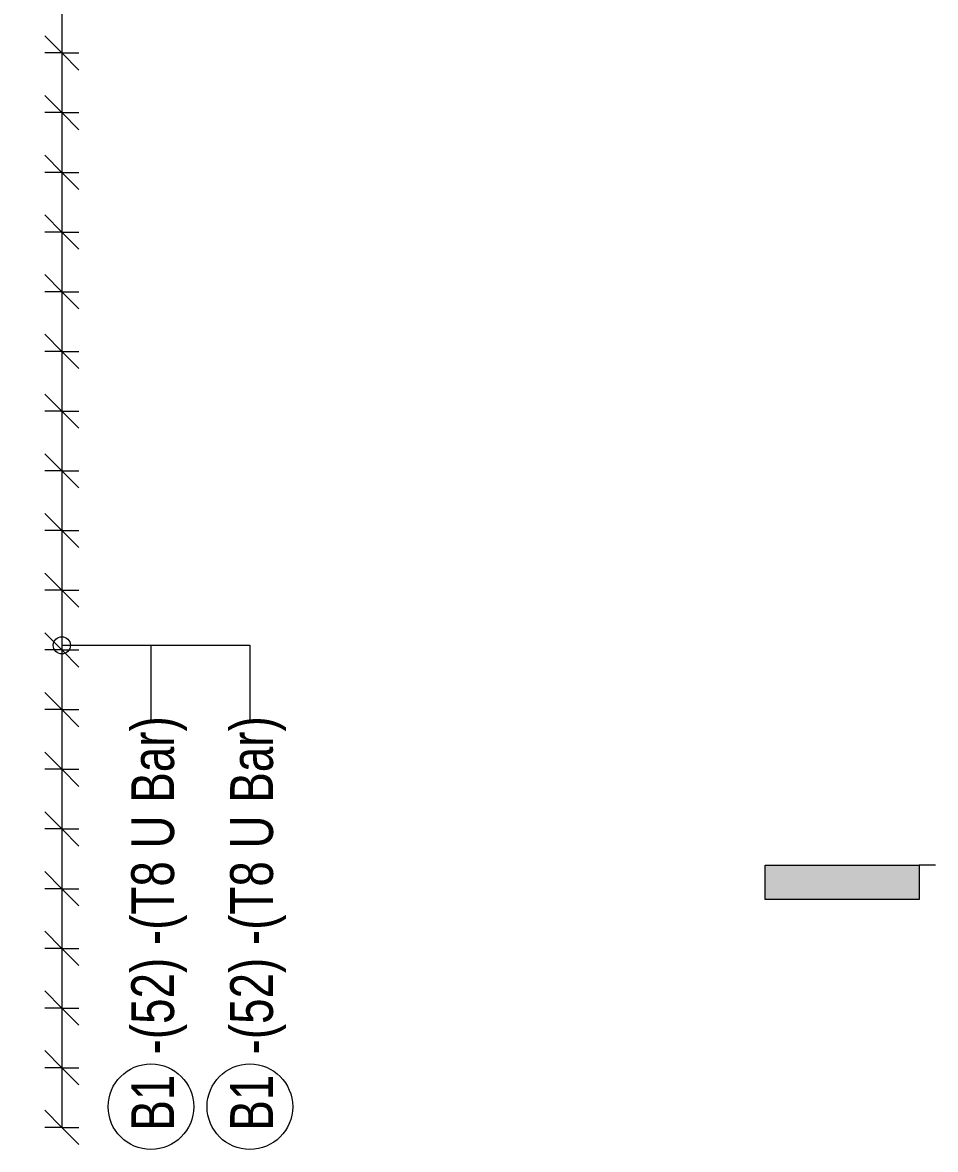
# Model space of a CAD drawing. Header units: millimetres. Extents: x -7118 to 5307, y -2677 to 10400.
# Drawn here: x -6978 to -4312, y -1359 to 1933 of the extents above; entities that cross this region are included whole.
import ezdxf

# ---------------------------------------------------------------- set-up
doc = ezdxf.new("R2010")
doc.units = ezdxf.units.MM
for name, color, linetype, lineweight in [('A-ANNO-DIMS', 211, 'Continuous', 9), ('A-ANNO-DIMS-50', 211, 'Continuous', 9), ('G-ANNO-SYMB', 111, 'Continuous', 9), ('S-RBAR-IDEN', 171, 'Continuous', 9)]:
    doc.layers.add(name, color=color, linetype=linetype, lineweight=lineweight)
doc.styles.add('Nirmala UI Semilight', font='NirmalaS.ttf', dxfattribs={"width": 0.8, "height": 125})
doc.dimstyles.new('Arrow_Filled_-_2_5_NI_UI', dxfattribs={"dimscale": 304.8, "dimtxt": 130.920493, "dimasz": 0.328084, "dimexe": 0.164042, "dimexo": 0.0625, "dimgap": 0.164042, "dimtad": 1, "dimdec": 4, "dimzin": 0, "dimdsep": 46, "dimtxsty": 'Nirmala UI Semilight', "dimblk1": 'OBLIQUE', "dimblk2": 'OBLIQUE', "dimsah": 1, "dimcen": 0.09, "dimazin": 0, "dimtfac": 1, "dimtdec": 4, "dimtix": 1, "dimtmove": 0, "dimatfit": 3, "dimfxl": 0.164042, "dimfxlon": 1, "dimtvp": 1, "dimtolj": 1, "dimtzin": 0, "dimarcsym": 2})

# ---------------------------------------------------------------- blocks, each defined once
blk = doc.blocks.new('Detail View - M_Section Tail - Filled Horizontal-14034-Elevation Front 1')
at = {"layer": 'G-ANNO-SYMB'}
blk.add_hatch(color=256, dxfattribs=at).paths.add_polyline_path([(-4359.7, -628.7), (-4359.7, -528.7), (-4809.7, -528.7), (-4809.7, -628.7)])
for p, q in [((-4809.7, -628.7), (-4809.7, -528.7)), ((-4809.7, -528.7), (-4359.7, -528.7)), ((-4359.7, -528.7), (-4359.7, -628.7)), ((-4359.7, -628.7), (-4809.7, -628.7))]:
    blk.add_line(p, q, dxfattribs=at)
blk = doc.blocks.new('DIMBLOCK79-Elevation Front 1')
at = {"layer": 'A-ANNO-DIMS-50'}
for p, q in [((-6863.3, 2018.8), (-6913.3, 2068.8)), ((-6863.3, 2018.8), (-6913.3, 2018.8)), ((-6863.3, 2018.8), (-6863.3, 1844.4)), ((-6863.3, 2018.8), (-6813.3, 1968.8)), ((-6863.3, 2018.8), (-6813.3, 2018.8)), ((-6863.3, 1844.4), (-6913.3, 1894.4)), ((-6863.3, 1844.4), (-6913.3, 1844.4)), ((-6863.3, 1844.4), (-6813.3, 1794.4)), ((-6863.3, 1844.4), (-6813.3, 1844.4))]:
    blk.add_line(p, q, dxfattribs=at)
blk = doc.blocks.new('_Oblique')
at = {"color": 0, "linetype": 'ByBlock', "lineweight": -2}
blk.add_line((-0.5, -0.5), (0.5, 0.5), dxfattribs=at)
blk = doc.blocks.new('DIMBLOCK80-Elevation Front 1')
at = {"layer": 'A-ANNO-DIMS-50'}
for p, q in [((-6863.3, 1844.4), (-6913.3, 1894.4)), ((-6863.3, 1844.4), (-6913.3, 1844.4)), ((-6863.3, 1844.4), (-6863.3, 1670)), ((-6863.3, 1844.4), (-6813.3, 1794.4)), ((-6863.3, 1844.4), (-6813.3, 1844.4)), ((-6863.3, 1670), (-6913.3, 1720)), ((-6863.3, 1670), (-6913.3, 1670)), ((-6863.3, 1670), (-6813.3, 1620)), ((-6863.3, 1670), (-6813.3, 1670))]:
    blk.add_line(p, q, dxfattribs=at)
blk = doc.blocks.new('DIMBLOCK81-Elevation Front 1')
at = {"layer": 'A-ANNO-DIMS-50'}
for p, q in [((-6863.3, 1670), (-6913.3, 1720)), ((-6863.3, 1670), (-6913.3, 1670)), ((-6863.3, 1670), (-6863.3, 1495.6)), ((-6863.3, 1670), (-6813.3, 1620)), ((-6863.3, 1670), (-6813.3, 1670)), ((-6863.3, 1495.6), (-6913.3, 1545.6)), ((-6863.3, 1495.6), (-6913.3, 1495.6)), ((-6863.3, 1495.6), (-6813.3, 1445.6)), ((-6863.3, 1495.6), (-6813.3, 1495.6))]:
    blk.add_line(p, q, dxfattribs=at)
blk = doc.blocks.new('DIMBLOCK82-Elevation Front 1')
at = {"layer": 'A-ANNO-DIMS-50'}
for p, q in [((-6863.3, 1495.6), (-6913.3, 1545.6)), ((-6863.3, 1495.6), (-6913.3, 1495.6)), ((-6863.3, 1495.6), (-6863.3, 1321.2)), ((-6863.3, 1495.6), (-6813.3, 1445.6)), ((-6863.3, 1495.6), (-6813.3, 1495.6)), ((-6863.3, 1321.2), (-6913.3, 1371.2)), ((-6863.3, 1321.2), (-6913.3, 1321.2)), ((-6863.3, 1321.2), (-6813.3, 1271.2)), ((-6863.3, 1321.2), (-6813.3, 1321.2))]:
    blk.add_line(p, q, dxfattribs=at)
blk = doc.blocks.new('DIMBLOCK83-Elevation Front 1')
at = {"layer": 'A-ANNO-DIMS-50'}
for p, q in [((-6863.3, 1321.2), (-6913.3, 1371.2)), ((-6863.3, 1321.2), (-6913.3, 1321.2)), ((-6863.3, 1321.2), (-6863.3, 1146.8)), ((-6863.3, 1321.2), (-6813.3, 1271.2)), ((-6863.3, 1321.2), (-6813.3, 1321.2)), ((-6863.3, 1146.8), (-6913.3, 1196.8)), ((-6863.3, 1146.8), (-6913.3, 1146.8)), ((-6863.3, 1146.8), (-6813.3, 1096.8)), ((-6863.3, 1146.8), (-6813.3, 1146.8))]:
    blk.add_line(p, q, dxfattribs=at)
blk = doc.blocks.new('DIMBLOCK84-Elevation Front 1')
at = {"layer": 'A-ANNO-DIMS-50'}
for p, q in [((-6863.3, 1146.8), (-6913.3, 1196.8)), ((-6863.3, 1146.8), (-6913.3, 1146.8)), ((-6863.3, 1146.8), (-6863.3, 972.4)), ((-6863.3, 1146.8), (-6813.3, 1096.8)), ((-6863.3, 1146.8), (-6813.3, 1146.8)), ((-6863.3, 972.4), (-6913.3, 1022.4)), ((-6863.3, 972.4), (-6913.3, 972.4)), ((-6863.3, 972.4), (-6813.3, 922.4)), ((-6863.3, 972.4), (-6813.3, 972.4))]:
    blk.add_line(p, q, dxfattribs=at)
blk = doc.blocks.new('DIMBLOCK85-Elevation Front 1')
at = {"layer": 'A-ANNO-DIMS-50'}
for p, q in [((-6863.3, 972.4), (-6913.3, 1022.4)), ((-6863.3, 972.4), (-6913.3, 972.4)), ((-6863.3, 972.4), (-6863.3, 797.9)), ((-6863.3, 972.4), (-6813.3, 922.4)), ((-6863.3, 972.4), (-6813.3, 972.4)), ((-6863.3, 797.9), (-6913.3, 847.9)), ((-6863.3, 797.9), (-6913.3, 797.9)), ((-6863.3, 797.9), (-6813.3, 747.9)), ((-6863.3, 797.9), (-6813.3, 797.9))]:
    blk.add_line(p, q, dxfattribs=at)
blk = doc.blocks.new('DIMBLOCK86-Elevation Front 1')
at = {"layer": 'A-ANNO-DIMS-50'}
for p, q in [((-6863.3, 797.9), (-6913.3, 847.9)), ((-6863.3, 797.9), (-6913.3, 797.9)), ((-6863.3, 797.9), (-6863.3, 623.5)), ((-6863.3, 797.9), (-6813.3, 747.9)), ((-6863.3, 797.9), (-6813.3, 797.9)), ((-6863.3, 623.5), (-6913.3, 673.5)), ((-6863.3, 623.5), (-6913.3, 623.5)), ((-6863.3, 623.5), (-6813.3, 573.5)), ((-6863.3, 623.5), (-6813.3, 623.5))]:
    blk.add_line(p, q, dxfattribs=at)
blk = doc.blocks.new('DIMBLOCK87-Elevation Front 1')
at = {"layer": 'A-ANNO-DIMS-50'}
for p, q in [((-6863.3, 623.5), (-6913.3, 673.5)), ((-6863.3, 623.5), (-6913.3, 623.5)), ((-6863.3, 623.5), (-6863.3, 449.1)), ((-6863.3, 623.5), (-6813.3, 573.5)), ((-6863.3, 623.5), (-6813.3, 623.5)), ((-6863.3, 449.1), (-6913.3, 499.1)), ((-6863.3, 449.1), (-6913.3, 449.1)), ((-6863.3, 449.1), (-6813.3, 399.1)), ((-6863.3, 449.1), (-6813.3, 449.1))]:
    blk.add_line(p, q, dxfattribs=at)
blk = doc.blocks.new('DIMBLOCK88-Elevation Front 1')
at = {"layer": 'A-ANNO-DIMS-50'}
for p, q in [((-6863.3, 449.1), (-6913.3, 499.1)), ((-6863.3, 449.1), (-6913.3, 449.1)), ((-6863.3, 449.1), (-6863.3, 274.7)), ((-6863.3, 449.1), (-6813.3, 399.1)), ((-6863.3, 449.1), (-6813.3, 449.1)), ((-6863.3, 274.7), (-6913.3, 324.7)), ((-6863.3, 274.7), (-6913.3, 274.7)), ((-6863.3, 274.7), (-6813.3, 224.7)), ((-6863.3, 274.7), (-6813.3, 274.7))]:
    blk.add_line(p, q, dxfattribs=at)
blk = doc.blocks.new('DIMBLOCK89-Elevation Front 1')
at = {"layer": 'A-ANNO-DIMS-50'}
for p, q in [((-6863.3, 274.7), (-6913.3, 324.7)), ((-6863.3, 274.7), (-6913.3, 274.7)), ((-6863.3, 274.7), (-6863.3, 100.3)), ((-6863.3, 274.7), (-6813.3, 224.7)), ((-6863.3, 274.7), (-6813.3, 274.7)), ((-6863.3, 100.3), (-6913.3, 150.3)), ((-6863.3, 100.3), (-6913.3, 100.3)), ((-6863.3, 100.3), (-6813.3, 50.3)), ((-6863.3, 100.3), (-6813.3, 100.3))]:
    blk.add_line(p, q, dxfattribs=at)
blk = doc.blocks.new('DIMBLOCK90-Elevation Front 1')
at = {"layer": 'A-ANNO-DIMS-50'}
for p, q in [((-6863.3, 100.3), (-6913.3, 150.3)), ((-6863.3, 100.3), (-6913.3, 100.3)), ((-6863.3, 100.3), (-6863.3, -74.1)), ((-6863.3, 100.3), (-6813.3, 50.3)), ((-6863.3, 100.3), (-6813.3, 100.3)), ((-6863.3, -74.1), (-6913.3, -24.1)), ((-6863.3, -74.1), (-6913.3, -74.1)), ((-6863.3, -74.1), (-6813.3, -124.1)), ((-6863.3, -74.1), (-6813.3, -74.1))]:
    blk.add_line(p, q, dxfattribs=at)
blk = doc.blocks.new('DIMBLOCK91-Elevation Front 1')
at = {"layer": 'A-ANNO-DIMS-50'}
for p, q in [((-6863.3, -74.1), (-6913.3, -24.1)), ((-6863.3, -74.1), (-6913.3, -74.1)), ((-6863.3, -74.1), (-6863.3, -248.5)), ((-6863.3, -74.1), (-6813.3, -124.1)), ((-6863.3, -74.1), (-6813.3, -74.1)), ((-6863.3, -248.5), (-6913.3, -198.5)), ((-6863.3, -248.5), (-6913.3, -248.5)), ((-6863.3, -248.5), (-6813.3, -298.5)), ((-6863.3, -248.5), (-6813.3, -248.5))]:
    blk.add_line(p, q, dxfattribs=at)
blk = doc.blocks.new('DIMBLOCK92-Elevation Front 1')
at = {"layer": 'A-ANNO-DIMS-50'}
for p, q in [((-6863.3, -248.5), (-6913.3, -198.5)), ((-6863.3, -248.5), (-6913.3, -248.5)), ((-6863.3, -248.5), (-6863.3, -422.9)), ((-6863.3, -248.5), (-6813.3, -298.5)), ((-6863.3, -248.5), (-6813.3, -248.5)), ((-6863.3, -422.9), (-6913.3, -372.9)), ((-6863.3, -422.9), (-6913.3, -422.9)), ((-6863.3, -422.9), (-6813.3, -472.9)), ((-6863.3, -422.9), (-6813.3, -422.9))]:
    blk.add_line(p, q, dxfattribs=at)
blk = doc.blocks.new('DIMBLOCK93-Elevation Front 1')
at = {"layer": 'A-ANNO-DIMS-50'}
for p, q in [((-6863.3, -422.9), (-6913.3, -372.9)), ((-6863.3, -422.9), (-6913.3, -422.9)), ((-6863.3, -422.9), (-6863.3, -597.4)), ((-6863.3, -422.9), (-6813.3, -472.9)), ((-6863.3, -422.9), (-6813.3, -422.9)), ((-6863.3, -597.4), (-6913.3, -547.4)), ((-6863.3, -597.4), (-6913.3, -597.4)), ((-6863.3, -597.4), (-6813.3, -647.4)), ((-6863.3, -597.4), (-6813.3, -597.4))]:
    blk.add_line(p, q, dxfattribs=at)
blk = doc.blocks.new('DIMBLOCK94-Elevation Front 1')
at = {"layer": 'A-ANNO-DIMS-50'}
for p, q in [((-6863.3, -597.4), (-6913.3, -547.4)), ((-6863.3, -597.4), (-6913.3, -597.4)), ((-6863.3, -597.4), (-6863.3, -771.8)), ((-6863.3, -597.4), (-6813.3, -647.4)), ((-6863.3, -597.4), (-6813.3, -597.4)), ((-6863.3, -771.8), (-6913.3, -721.8)), ((-6863.3, -771.8), (-6913.3, -771.8)), ((-6863.3, -771.8), (-6813.3, -821.8)), ((-6863.3, -771.8), (-6813.3, -771.8))]:
    blk.add_line(p, q, dxfattribs=at)
blk = doc.blocks.new('DIMBLOCK95-Elevation Front 1')
at = {"layer": 'A-ANNO-DIMS-50'}
for p, q in [((-6863.3, -771.8), (-6913.3, -721.8)), ((-6863.3, -771.8), (-6913.3, -771.8)), ((-6863.3, -771.8), (-6863.3, -946.2)), ((-6863.3, -771.8), (-6813.3, -821.8)), ((-6863.3, -771.8), (-6813.3, -771.8)), ((-6863.3, -946.2), (-6913.3, -896.2)), ((-6863.3, -946.2), (-6913.3, -946.2)), ((-6863.3, -946.2), (-6813.3, -996.2)), ((-6863.3, -946.2), (-6813.3, -946.2))]:
    blk.add_line(p, q, dxfattribs=at)
blk = doc.blocks.new('DIMBLOCK96-Elevation Front 1')
at = {"layer": 'A-ANNO-DIMS-50'}
for p, q in [((-6863.3, -946.2), (-6913.3, -896.2)), ((-6863.3, -946.2), (-6913.3, -946.2)), ((-6863.3, -946.2), (-6863.3, -1120.6)), ((-6863.3, -946.2), (-6813.3, -996.2)), ((-6863.3, -946.2), (-6813.3, -946.2)), ((-6863.3, -1120.6), (-6913.3, -1070.6)), ((-6863.3, -1120.6), (-6913.3, -1120.6)), ((-6863.3, -1120.6), (-6813.3, -1170.6)), ((-6863.3, -1120.6), (-6813.3, -1120.6))]:
    blk.add_line(p, q, dxfattribs=at)
blk = doc.blocks.new('DIMBLOCK97-Elevation Front 1')
at = {"layer": 'A-ANNO-DIMS-50'}
for p, q in [((-6863.3, -1120.6), (-6913.3, -1070.6)), ((-6863.3, -1120.6), (-6913.3, -1120.6)), ((-6863.3, -1120.6), (-6863.3, -1295)), ((-6863.3, -1120.6), (-6813.3, -1170.6)), ((-6863.3, -1120.6), (-6813.3, -1120.6)), ((-6863.3, -1295), (-6913.3, -1245)), ((-6863.3, -1295), (-6913.3, -1295)), ((-6863.3, -1295), (-6813.3, -1345)), ((-6863.3, -1295), (-6813.3, -1295))]:
    blk.add_line(p, q, dxfattribs=at)
blk = doc.blocks.new('DIMBLOCK98-Elevation Front 1')
at = {"layer": 'A-ANNO-DIMS-50'}
for p, q in [((-6863.3, 7600), (-6913.3, 7650)), ((-6863.3, 7600), (-6913.3, 7600)), ((-6863.3, 7600), (-6863.3, -1295)), ((-6863.3, 7600), (-6863.3, 7425.6)), ((-6863.3, 7600), (-6813.3, 7550)), ((-6863.3, 7600), (-6813.3, 7600)), ((-6863.3, 7425.6), (-6913.3, 7475.6)), ((-6863.3, 7425.6), (-6913.3, 7425.6)), ((-6863.3, 7425.6), (-6863.3, 7251.2)), ((-6863.3, 7425.6), (-6813.3, 7375.6)), ((-6863.3, 7425.6), (-6813.3, 7425.6)), ((-6863.3, 7251.2), (-6913.3, 7301.2)), ((-6863.3, 7251.2), (-6913.3, 7251.2)), ((-6863.3, 7251.2), (-6863.3, 7076.8)), ((-6863.3, 7251.2), (-6813.3, 7201.2)), ((-6863.3, 7251.2), (-6813.3, 7251.2)), ((-6863.3, 7076.8), (-6913.3, 7126.8)), ((-6863.3, 7076.8), (-6913.3, 7076.8)), ((-6863.3, 7076.8), (-6863.3, 6902.4)), ((-6863.3, 7076.8), (-6813.3, 7026.8)), ((-6863.3, 7076.8), (-6813.3, 7076.8)), ((-6863.3, 6902.4), (-6913.3, 6952.4)), ((-6863.3, 6902.4), (-6913.3, 6902.4)), ((-6863.3, 6902.4), (-6863.3, 6727.9)), ((-6863.3, 6902.4), (-6813.3, 6852.4)), ((-6863.3, 6902.4), (-6813.3, 6902.4)), ((-6863.3, 6727.9), (-6913.3, 6777.9)), ((-6863.3, 6727.9), (-6913.3, 6727.9)), ((-6863.3, 6727.9), (-6863.3, 6553.5)), ((-6863.3, 6727.9), (-6813.3, 6677.9)), ((-6863.3, 6727.9), (-6813.3, 6727.9)), ((-6863.3, 6553.5), (-6913.3, 6603.5)), ((-6863.3, 6553.5), (-6913.3, 6553.5)), ((-6863.3, 6553.5), (-6863.3, 6379.1)), ((-6863.3, 6553.5), (-6813.3, 6503.5)), ((-6863.3, 6553.5), (-6813.3, 6553.5)), ((-6863.3, 6379.1), (-6913.3, 6429.1)), ((-6863.3, 6379.1), (-6913.3, 6379.1)), ((-6863.3, 6379.1), (-6863.3, 6204.7)), ((-6863.3, 6379.1), (-6813.3, 6329.1)), ((-6863.3, 6379.1), (-6813.3, 6379.1)), ((-6863.3, 6204.7), (-6913.3, 6254.7)), ((-6863.3, 6204.7), (-6913.3, 6204.7)), ((-6863.3, 6204.7), (-6863.3, 6030.3)), ((-6863.3, 6204.7), (-6813.3, 6154.7)), ((-6863.3, 6204.7), (-6813.3, 6204.7)), ((-6863.3, 6030.3), (-6913.3, 6080.3)), ((-6863.3, 6030.3), (-6913.3, 6030.3)), ((-6863.3, 6030.3), (-6863.3, 5855.9)), ((-6863.3, 6030.3), (-6813.3, 5980.3)), ((-6863.3, 6030.3), (-6813.3, 6030.3)), ((-6863.3, 5855.9), (-6913.3, 5905.9)), ((-6863.3, 5855.9), (-6913.3, 5855.9)), ((-6863.3, 5855.9), (-6863.3, 5681.5)), ((-6863.3, 5855.9), (-6813.3, 5805.9)), ((-6863.3, 5855.9), (-6813.3, 5855.9)), ((-6863.3, 5681.5), (-6913.3, 5731.5)), ((-6863.3, 5681.5), (-6913.3, 5681.5)), ((-6863.3, 5681.5), (-6863.3, 5507.1)), ((-6863.3, 5681.5), (-6813.3, 5631.5)), ((-6863.3, 5681.5), (-6813.3, 5681.5)), ((-6863.3, 5507.1), (-6913.3, 5557.1)), ((-6863.3, 5507.1), (-6913.3, 5507.1)), ((-6863.3, 5507.1), (-6863.3, 5332.6)), ((-6863.3, 5507.1), (-6813.3, 5457.1)), ((-6863.3, 5507.1), (-6813.3, 5507.1)), ((-6863.3, 5332.6), (-6913.3, 5382.6)), ((-6863.3, 5332.6), (-6913.3, 5332.6)), ((-6863.3, 5332.6), (-6863.3, 5158.2)), ((-6863.3, 5332.6), (-6813.3, 5282.6)), ((-6863.3, 5332.6), (-6813.3, 5332.6)), ((-6863.3, 5158.2), (-6913.3, 5208.2)), ((-6863.3, 5158.2), (-6913.3, 5158.2)), ((-6863.3, 5158.2), (-6863.3, 4983.8)), ((-6863.3, 5158.2), (-6813.3, 5108.2)), ((-6863.3, 5158.2), (-6813.3, 5158.2)), ((-6863.3, 4983.8), (-6913.3, 5033.8)), ((-6863.3, 4983.8), (-6913.3, 4983.8)), ((-6863.3, 4983.8), (-6863.3, 4809.4)), ((-6863.3, 4983.8), (-6813.3, 4933.8)), ((-6863.3, 4983.8), (-6813.3, 4983.8)), ((-6863.3, 4809.4), (-6913.3, 4859.4)), ((-6863.3, 4809.4), (-6913.3, 4809.4)), ((-6863.3, 4809.4), (-6863.3, 4635)), ((-6863.3, 4809.4), (-6813.3, 4759.4)), ((-6863.3, 4809.4), (-6813.3, 4809.4)), ((-6863.3, 4635), (-6913.3, 4685)), ((-6863.3, 4635), (-6913.3, 4635)), ((-6863.3, 4635), (-6863.3, 4460.6)), ((-6863.3, 4635), (-6813.3, 4585)), ((-6863.3, 4635), (-6813.3, 4635)), ((-6863.3, 4460.6), (-6913.3, 4510.6)), ((-6863.3, 4460.6), (-6913.3, 4460.6)), ((-6863.3, 4460.6), (-6863.3, 4286.2)), ((-6863.3, 4460.6), (-6813.3, 4410.6)), ((-6863.3, 4460.6), (-6813.3, 4460.6)), ((-6863.3, 4286.2), (-6913.3, 4336.2)), ((-6863.3, 4286.2), (-6913.3, 4286.2)), ((-6863.3, 4286.2), (-6863.3, 4111.8)), ((-6863.3, 4286.2), (-6813.3, 4236.2)), ((-6863.3, 4286.2), (-6813.3, 4286.2)), ((-6863.3, 4111.8), (-6913.3, 4161.8)), ((-6863.3, 4111.8), (-6913.3, 4111.8)), ((-6863.3, 4111.8), (-6863.3, 3937.4)), ((-6863.3, 4111.8), (-6813.3, 4061.8)), ((-6863.3, 4111.8), (-6813.3, 4111.8)), ((-6863.3, 3937.4), (-6913.3, 3987.4)), ((-6863.3, 3937.4), (-6913.3, 3937.4)), ((-6863.3, 3937.4), (-6863.3, 3762.9)), ((-6863.3, 3937.4), (-6813.3, 3887.4)), ((-6863.3, 3937.4), (-6813.3, 3937.4)), ((-6863.3, 3762.9), (-6913.3, 3812.9)), ((-6863.3, 3762.9), (-6913.3, 3762.9)), ((-6863.3, 3762.9), (-6863.3, 3588.5)), ((-6863.3, 3762.9), (-6813.3, 3712.9)), ((-6863.3, 3762.9), (-6813.3, 3762.9)), ((-6863.3, 3588.5), (-6913.3, 3638.5)), ((-6863.3, 3588.5), (-6913.3, 3588.5)), ((-6863.3, 3588.5), (-6863.3, 3414.1)), ((-6863.3, 3588.5), (-6813.3, 3538.5)), ((-6863.3, 3588.5), (-6813.3, 3588.5)), ((-6863.3, 3414.1), (-6913.3, 3464.1)), ((-6863.3, 3414.1), (-6913.3, 3414.1)), ((-6863.3, 3414.1), (-6863.3, 3239.7)), ((-6863.3, 3414.1), (-6813.3, 3364.1)), ((-6863.3, 3414.1), (-6813.3, 3414.1)), ((-6863.3, 3239.7), (-6913.3, 3289.7)), ((-6863.3, 3239.7), (-6913.3, 3239.7)), ((-6863.3, 3239.7), (-6863.3, 3065.3)), ((-6863.3, 3239.7), (-6813.3, 3189.7)), ((-6863.3, 3239.7), (-6813.3, 3239.7)), ((-6863.3, 3065.3), (-6913.3, 3115.3)), ((-6863.3, 3065.3), (-6913.3, 3065.3)), ((-6863.3, 3065.3), (-6863.3, 2890.9)), ((-6863.3, 3065.3), (-6813.3, 3015.3)), ((-6863.3, 3065.3), (-6813.3, 3065.3)), ((-6863.3, 2890.9), (-6913.3, 2940.9)), ((-6863.3, 2890.9), (-6913.3, 2890.9)), ((-6863.3, 2890.9), (-6863.3, 2716.5)), ((-6863.3, 2890.9), (-6813.3, 2840.9)), ((-6863.3, 2890.9), (-6813.3, 2890.9)), ((-6863.3, 2716.5), (-6913.3, 2766.5)), ((-6863.3, 2716.5), (-6913.3, 2716.5)), ((-6863.3, 2716.5), (-6863.3, 2542.1)), ((-6863.3, 2716.5), (-6813.3, 2666.5)), ((-6863.3, 2716.5), (-6813.3, 2716.5)), ((-6863.3, 2542.1), (-6913.3, 2592.1)), ((-6863.3, 2542.1), (-6913.3, 2542.1)), ((-6863.3, 2542.1), (-6863.3, 2367.6)), ((-6863.3, 2542.1), (-6813.3, 2492.1)), ((-6863.3, 2542.1), (-6813.3, 2542.1)), ((-6863.3, 2367.6), (-6913.3, 2417.6)), ((-6863.3, 2367.6), (-6913.3, 2367.6)), ((-6863.3, 2367.6), (-6863.3, 2193.2)), ((-6863.3, 2367.6), (-6813.3, 2317.6)), ((-6863.3, 2367.6), (-6813.3, 2367.6)), ((-6863.3, 2193.2), (-6913.3, 2243.2)), ((-6863.3, 2193.2), (-6913.3, 2193.2)), ((-6863.3, 2193.2), (-6863.3, 2018.8)), ((-6863.3, 2193.2), (-6813.3, 2143.2)), ((-6863.3, 2193.2), (-6813.3, 2193.2)), ((-6863.3, 2018.8), (-6913.3, 2068.8)), ((-6863.3, 2018.8), (-6913.3, 2018.8)), ((-6863.3, 2018.8), (-6863.3, 1844.4)), ((-6863.3, 2018.8), (-6813.3, 1968.8)), ((-6863.3, 2018.8), (-6813.3, 2018.8)), ((-6863.3, 1844.4), (-6913.3, 1894.4)), ((-6863.3, 1844.4), (-6913.3, 1844.4)), ((-6863.3, 1844.4), (-6863.3, 1670)), ((-6863.3, 1844.4), (-6813.3, 1794.4)), ((-6863.3, 1844.4), (-6813.3, 1844.4)), ((-6863.3, 1670), (-6913.3, 1720)), ((-6863.3, 1670), (-6913.3, 1670)), ((-6863.3, 1670), (-6863.3, 1495.6)), ((-6863.3, 1670), (-6813.3, 1620)), ((-6863.3, 1670), (-6813.3, 1670)), ((-6863.3, 1495.6), (-6913.3, 1545.6)), ((-6863.3, 1495.6), (-6913.3, 1495.6)), ((-6863.3, 1495.6), (-6863.3, 1321.2)), ((-6863.3, 1495.6), (-6813.3, 1445.6)), ((-6863.3, 1495.6), (-6813.3, 1495.6)), ((-6863.3, 1321.2), (-6913.3, 1371.2)), ((-6863.3, 1321.2), (-6913.3, 1321.2)), ((-6863.3, 1321.2), (-6863.3, 1146.8)), ((-6863.3, 1321.2), (-6813.3, 1271.2)), ((-6863.3, 1321.2), (-6813.3, 1321.2)), ((-6863.3, 1146.8), (-6913.3, 1196.8)), ((-6863.3, 1146.8), (-6913.3, 1146.8)), ((-6863.3, 1146.8), (-6863.3, 972.4)), ((-6863.3, 1146.8), (-6813.3, 1096.8)), ((-6863.3, 1146.8), (-6813.3, 1146.8)), ((-6863.3, 972.4), (-6913.3, 1022.4)), ((-6863.3, 972.4), (-6913.3, 972.4)), ((-6863.3, 972.4), (-6863.3, 797.9)), ((-6863.3, 972.4), (-6813.3, 922.4)), ((-6863.3, 972.4), (-6813.3, 972.4)), ((-6863.3, 797.9), (-6913.3, 847.9)), ((-6863.3, 797.9), (-6913.3, 797.9)), ((-6863.3, 797.9), (-6863.3, 623.5)), ((-6863.3, 797.9), (-6813.3, 747.9)), ((-6863.3, 797.9), (-6813.3, 797.9)), ((-6863.3, 623.5), (-6913.3, 673.5)), ((-6863.3, 623.5), (-6913.3, 623.5)), ((-6863.3, 623.5), (-6863.3, 449.1)), ((-6863.3, 623.5), (-6813.3, 573.5)), ((-6863.3, 623.5), (-6813.3, 623.5)), ((-6863.3, 449.1), (-6913.3, 499.1)), ((-6863.3, 449.1), (-6913.3, 449.1)), ((-6863.3, 449.1), (-6863.3, 274.7)), ((-6863.3, 449.1), (-6813.3, 399.1)), ((-6863.3, 449.1), (-6813.3, 449.1)), ((-6863.3, 274.7), (-6913.3, 324.7)), ((-6863.3, 274.7), (-6913.3, 274.7)), ((-6863.3, 274.7), (-6863.3, 100.3)), ((-6863.3, 274.7), (-6813.3, 224.7)), ((-6863.3, 274.7), (-6813.3, 274.7)), ((-6863.3, 100.3), (-6913.3, 150.3)), ((-6863.3, 100.3), (-6913.3, 100.3)), ((-6863.3, 100.3), (-6863.3, -74.1)), ((-6863.3, 100.3), (-6813.3, 50.3)), ((-6863.3, 100.3), (-6813.3, 100.3)), ((-6863.3, -74.1), (-6913.3, -24.1)), ((-6863.3, -74.1), (-6913.3, -74.1)), ((-6863.3, -74.1), (-6863.3, -248.5)), ((-6863.3, -74.1), (-6813.3, -124.1)), ((-6863.3, -74.1), (-6813.3, -74.1)), ((-6863.3, -248.5), (-6913.3, -198.5)), ((-6863.3, -248.5), (-6913.3, -248.5)), ((-6863.3, -248.5), (-6863.3, -422.9)), ((-6863.3, -248.5), (-6813.3, -298.5)), ((-6863.3, -248.5), (-6813.3, -248.5)), ((-6863.3, -422.9), (-6913.3, -372.9)), ((-6863.3, -422.9), (-6913.3, -422.9)), ((-6863.3, -422.9), (-6863.3, -597.4)), ((-6863.3, -422.9), (-6813.3, -472.9)), ((-6863.3, -422.9), (-6813.3, -422.9)), ((-6863.3, -597.4), (-6913.3, -547.4)), ((-6863.3, -597.4), (-6913.3, -597.4)), ((-6863.3, -597.4), (-6863.3, -771.8)), ((-6863.3, -597.4), (-6813.3, -647.4)), ((-6863.3, -597.4), (-6813.3, -597.4)), ((-6863.3, -771.8), (-6913.3, -721.8)), ((-6863.3, -771.8), (-6913.3, -771.8)), ((-6863.3, -771.8), (-6863.3, -946.2)), ((-6863.3, -771.8), (-6813.3, -821.8)), ((-6863.3, -771.8), (-6813.3, -771.8)), ((-6863.3, -946.2), (-6913.3, -896.2)), ((-6863.3, -946.2), (-6913.3, -946.2)), ((-6863.3, -946.2), (-6863.3, -1120.6)), ((-6863.3, -946.2), (-6813.3, -996.2)), ((-6863.3, -946.2), (-6813.3, -946.2)), ((-6863.3, -1120.6), (-6913.3, -1070.6)), ((-6863.3, -1120.6), (-6913.3, -1120.6)), ((-6863.3, -1120.6), (-6863.3, -1295)), ((-6863.3, -1120.6), (-6813.3, -1170.6)), ((-6863.3, -1120.6), (-6813.3, -1120.6)), ((-6863.3, -1295), (-6913.3, -1245)), ((-6863.3, -1295), (-6913.3, -1295)), ((-6863.3, -1295), (-6813.3, -1345)), ((-6863.3, -1295), (-6813.3, -1295))]:
    blk.add_line(p, q, dxfattribs=at)
blk = doc.blocks.new('_None')
blk = doc.blocks.new('M_Rebar Tag_rfa MARK - DOT 1 MM-794228-Elevation Front 1')
at = {"layer": 'S-RBAR-IDEN'}
blk.add_circle((-333.3, 3347.5), 125, dxfattribs=at)

msp = doc.modelspace()

# ---------------------------------------------------------------- linework, layer by layer
at = {"layer": 'G-ANNO-SYMB'}
msp.add_line((-4312.1501, -528.69153), (-4359.72627, -528.69153), dxfattribs=at)
at = {"layer": 'S-RBAR-IDEN'}
for p, q in [((-6863.22976, 113.66478), (-6602.96309, 113.66478)), ((-6863.22976, 113.66478), (-6314.0987, 113.66478)), ((-6602.96309, 113.66478), (-6602.96309, -105.17291)), ((-6314.0987, 113.66478), (-6314.0987, -105.17291))]:
    msp.add_line(p, q, dxfattribs=at)
msp.add_circle((-6863.22976, 113.66478), 25, dxfattribs=at)
msp.add_circle((-6863.22976, 113.66478), 25, dxfattribs=at)

# ---------------------------------------------------------------- block references
at = {"layer": 'G-ANNO-SYMB'}
msp.add_blockref('Detail View - M_Section Tail - Filled Horizontal-14034-Elevation Front 1', (0, 0), dxfattribs=at)
at = {"layer": 'S-RBAR-IDEN'}
for p in [(-6269.6506, -4581.87697), (-5980.78621, -4581.87697)]:
    msp.add_blockref('M_Rebar Tag_rfa MARK - DOT 1 MM-794228-Elevation Front 1', p, dxfattribs=at)

# ---------------------------------------------------------------- texts
at = {"layer": 'S-RBAR-IDEN', "char_height": 125, "attachment_point": 1, "rotation": 90, "style": 'Nirmala UI Semilight'}
for s, insert, width in [('-(52) -(T8 U Bar)', (-6660.56547, -1081.57291), 1180.084), ('-(52) -(T8 U Bar)', (-6371.70108, -1081.57291), 1180.084), ('B1', (-6660.56547, -1304.29855), 160.3375), ('B1', (-6371.70108, -1304.29855), 160.3375)]:
    msp.add_mtext(s, dxfattribs=dict(at, insert=insert, width=width))

# ---------------------------------------------------------------- dimensions: what is measured, and where the dimension line sits
at = {"layer": 'A-ANNO-DIMS'}
for base, p1, p2, text, override, picture, middle in [((-6863.29069, -1295), (-6813.29069, 7600), (-6813.29069, -1295), '8895', {"dimpost": '<>', "dimblk1": 'None', "dimblk2": 'None', "dimsah": 1, "dimfxl": 8895}, 'DIMBLOCK98-Elevation Front 1', (-6977.92632, 3152.5)), ((-6863.29069, 1844.41176), (-6813.29069, 2018.82353), (-6813.29069, 1844.41176), ' ', {"dimpost": '<>', "dimfxl": 174.411765}, 'DIMBLOCK79-Elevation Front 1', (-6863.29069, 1931.61765)), ((-6863.29069, 1670), (-6813.29069, 1844.41176), (-6813.29069, 1670), ' ', {"dimpost": '<>', "dimfxl": 174.411765}, 'DIMBLOCK80-Elevation Front 1', (-6863.29069, 1757.20588)), ((-6863.29069, 1495.58824), (-6813.29069, 1670), (-6813.29069, 1495.58824), ' ', {"dimpost": '<>', "dimfxl": 174.411765}, 'DIMBLOCK81-Elevation Front 1', (-6863.29069, 1582.79412)), ((-6863.29069, 1321.17647), (-6813.29069, 1495.58824), (-6813.29069, 1321.17647), ' ', {"dimpost": '<>', "dimfxl": 174.411765}, 'DIMBLOCK82-Elevation Front 1', (-6863.29069, 1408.38235)), ((-6863.29069, 1146.76471), (-6813.29069, 1321.17647), (-6813.29069, 1146.76471), ' ', {"dimpost": '<>', "dimfxl": 174.411765}, 'DIMBLOCK83-Elevation Front 1', (-6863.29069, 1233.97059)), ((-6863.29069, 972.35294), (-6813.29069, 1146.76471), (-6813.29069, 972.35294), ' ', {"dimpost": '<>', "dimfxl": 174.411765}, 'DIMBLOCK84-Elevation Front 1', (-6863.29069, 1059.55882)), ((-6863.29069, 797.94118), (-6813.29069, 972.35294), (-6813.29069, 797.94118), ' ', {"dimpost": '<>', "dimfxl": 174.411765}, 'DIMBLOCK85-Elevation Front 1', (-6863.29069, 885.14706)), ((-6863.29069, 623.52941), (-6813.29069, 797.94118), (-6813.29069, 623.52941), ' ', {"dimpost": '<>', "dimfxl": 174.411765}, 'DIMBLOCK86-Elevation Front 1', (-6863.29069, 710.73529)), ((-6863.29069, 449.11765), (-6813.29069, 623.52941), (-6813.29069, 449.11765), ' ', {"dimpost": '<>', "dimfxl": 174.411765}, 'DIMBLOCK87-Elevation Front 1', (-6863.29069, 536.32353)), ((-6863.29069, 274.70588), (-6813.29069, 449.11765), (-6813.29069, 274.70588), ' ', {"dimpost": '<>', "dimfxl": 174.411765}, 'DIMBLOCK88-Elevation Front 1', (-6863.29069, 361.91176)), ((-6863.29069, 100.29412), (-6813.29069, 274.70588), (-6813.29069, 100.29412), ' ', {"dimpost": '<>', "dimfxl": 174.411765}, 'DIMBLOCK89-Elevation Front 1', (-6863.29069, 187.5)), ((-6863.29069, -74.11765), (-6813.29069, 100.29412), (-6813.29069, -74.11765), ' ', {"dimpost": '<>', "dimfxl": 174.411765}, 'DIMBLOCK90-Elevation Front 1', (-6863.29069, 13.08824)), ((-6863.29069, -248.52941), (-6813.29069, -74.11765), (-6813.29069, -248.52941), ' ', {"dimpost": '<>', "dimfxl": 174.411765}, 'DIMBLOCK91-Elevation Front 1', (-6863.29069, -161.32353)), ((-6863.29069, -422.94118), (-6813.29069, -248.52941), (-6813.29069, -422.94118), ' ', {"dimpost": '<>', "dimfxl": 174.411765}, 'DIMBLOCK92-Elevation Front 1', (-6863.29069, -335.73529)), ((-6863.29069, -597.35294), (-6813.29069, -422.94118), (-6813.29069, -597.35294), ' ', {"dimpost": '<>', "dimfxl": 174.411765}, 'DIMBLOCK93-Elevation Front 1', (-6863.29069, -510.14706)), ((-6863.29069, -771.76471), (-6813.29069, -597.35294), (-6813.29069, -771.76471), ' ', {"dimpost": '<>', "dimfxl": 174.411765}, 'DIMBLOCK94-Elevation Front 1', (-6863.29069, -684.55882)), ((-6863.29069, -946.17647), (-6813.29069, -771.76471), (-6813.29069, -946.17647), ' ', {"dimpost": '<>', "dimfxl": 174.411765}, 'DIMBLOCK95-Elevation Front 1', (-6863.29069, -858.97059)), ((-6863.29069, -1120.58824), (-6813.29069, -946.17647), (-6813.29069, -1120.58824), ' ', {"dimpost": '<>', "dimfxl": 174.411765}, 'DIMBLOCK96-Elevation Front 1', (-6863.29069, -1033.38235)), ((-6863.29069, -1295), (-6813.29069, -1120.58824), (-6813.29069, -1295), ' ', {"dimpost": '<>', "dimfxl": 174.411765}, 'DIMBLOCK97-Elevation Front 1', (-6863.29069, -1207.79412))]:
    dim = msp.add_linear_dim(base=base, p1=p1, p2=p2, angle=90, text=text, dimstyle='Arrow_Filled_-_2_5_NI_UI', override=override, dxfattribs=at)
    dim.commit()
    dim.dimension.update_dxf_attribs({"geometry": picture, "text_midpoint": middle})

doc.saveas('drawing.dxf')
